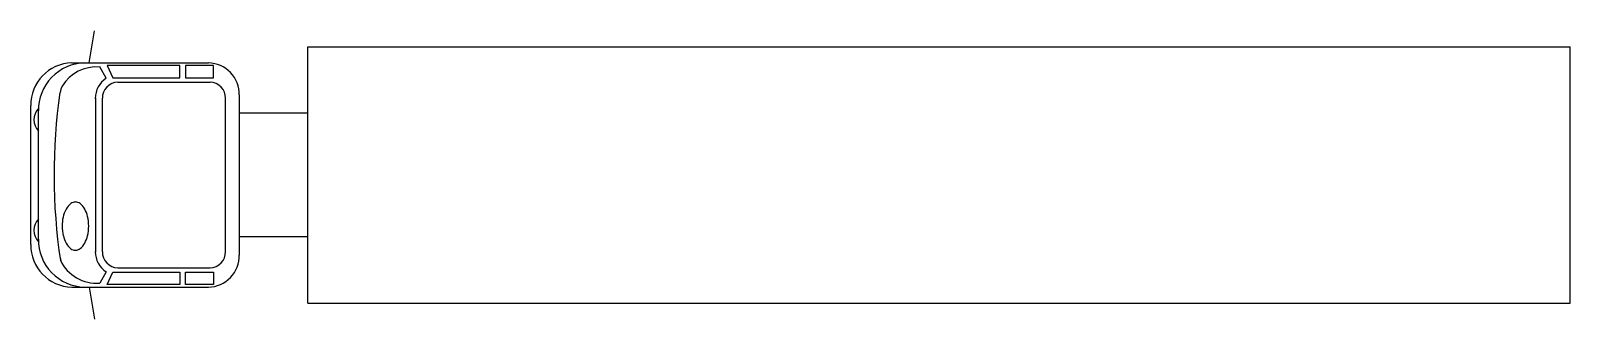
# Model space of a CAD drawing. Extents: x 0 to 12.2, y -0.1 to 2.2.
import ezdxf

# ---------------------------------------------------------------- set-up
doc = ezdxf.new("R2010")
doc.units = 0
doc.header["$MEASUREMENT"] = 0
doc.layers.get('0').update_dxf_attribs({"linetype": 'CONTINUOUS'})

msp = doc.modelspace()

# ---------------------------------------------------------------- linework, layer by layer
at = {"linetype": 'CONTINUOUS'}
for p, q in [((0.456, 1.916), (0.499, 2.171)), ((2.19, 2.043), (12.197, 2.043)), ((2.19, 0.011), (2.19, 2.043)), ((12.197, 0.011), (12.197, 2.043)), ((12.197, 0.011), (12.197, 2.043)), ((0.319, 1.916), (1.403, 1.916)), ((0.592, 1.795), (0.541, 1.884)), ((0.599, 1.896), (0.643, 1.799)), ((1.174, 1.896), (0.599, 1.896)), ((1.174, 1.799), (1.174, 1.896)), ((1.22, 1.896), (1.22, 1.799)), ((1.442, 1.896), (1.22, 1.896)), ((1.442, 1.799), (1.442, 1.896)), ((0.643, 1.799), (1.174, 1.799)), ((0.683, 1.763), (1.415, 1.763)), ((1.22, 1.799), (1.442, 1.799)), ((0.507, 1.639), (0.507, 0.416)), ((0.561, 0.419), (0.561, 1.636)), ((1.538, 0.419), (1.538, 1.636)), ((1.647, 0.392), (1.647, 1.662)), ((-0.006, 0.477), (-0.006, 1.578)), ((0.055, 0.519), (0.055, 1.535)), ((2.19, 1.518), (1.647, 1.518)), ((2.19, 0.537), (1.647, 0.537)), ((0.592, 0.259), (0.541, 0.17)), ((0.599, 0.159), (0.643, 0.256)), ((0.643, 0.256), (1.174, 0.256)), ((0.683, 0.292), (1.415, 0.292)), ((1.174, 0.256), (1.174, 0.159)), ((1.22, 0.159), (1.22, 0.256)), ((1.22, 0.256), (1.442, 0.256)), ((1.442, 0.256), (1.442, 0.159)), ((0.319, 0.138), (1.403, 0.138)), ((0.456, 0.138), (0.499, -0.117)), ((1.174, 0.159), (0.599, 0.159)), ((1.442, 0.159), (1.22, 0.159)), ((2.19, 0.011), (12.197, 0.011))]:
    msp.add_line(p, q, dxfattribs=at)
for centre, radius, start, end in [((0.326, 1.584), 0.332, 91.1988, 181.1028), ((0.428, 1.543), 0.373, 91.1245, 181.1773), ((0.515, 1.567), 0.318, 85.4302, 148.8562), ((1.398, 1.667), 0.249, 358.8401, 88.8577), ((0.356, 1.663), 0.132, 148.4692, 171.5951), ((0.693, 1.636), 0.188, 122.4314, 180.2276), ((0.686, 1.638), 0.125, 91.1895, 181.1115), ((1.413, 1.638), 0.125, 358.8885, 88.8106), ((4.753, 1.028), 4.575, 171.7743, 188.535), ((0.15, 1.465), 0.131, 136.0415, 223.6451), ((0.499, 0.635), 0.256, 151.5292, 167.1916), ((0.397, 0.689), 0.14, 127.4047, 151.1318), ((0.348, 0.753), 0.0596, 89.8726, 127.4368), ((0.348, 0.753), 0.0603, 52.7922, 90.0166), ((0.301, 0.691), 0.138, 28.5736, 52.7027), ((0.226, 0.65), 0.223, 12.5851, 28.647), ((0.15, 0.589), 0.131, 136.3549, 223.9585), ((0.491, 0.636), 0.248, 167.0087, 183.2487), ((0.585, 0.621), 0.342, 179.8616, 192.8518), ((0.111, 0.623), 0.342, 359.8835, 12.8503), ((0.111, 0.621), 0.342, 347.1482, 0.1384), ((0.428, 0.511), 0.373, 178.8227, 268.8755), ((0.47, 0.594), 0.223, 192.5807, 208.6481), ((0.226, 0.594), 0.223, 331.352, 347.4192), ((0.326, 0.47), 0.332, 178.8972, 268.8012), ((0.356, 0.392), 0.132, 188.4049, 211.5308), ((0.397, 0.554), 0.14, 208.8682, 232.5954), ((0.348, 0.49), 0.0596, 232.5555, 270.1499), ((0.348, 0.491), 0.0603, 269.961, 307.2155), ((0.301, 0.553), 0.138, 307.2973, 331.4264), ((0.693, 0.418), 0.188, 179.7724, 237.5686), ((0.686, 0.416), 0.125, 178.8885, 268.8105), ((1.398, 0.387), 0.249, 271.1423, 1.1598), ((1.413, 0.416), 0.125, 271.1894, 1.1115), ((0.516, 0.489), 0.32, 206.0089, 274.4454)]:
    msp.add_arc(centre, radius, start, end, dxfattribs=at)

doc.saveas('drawing.dxf')
